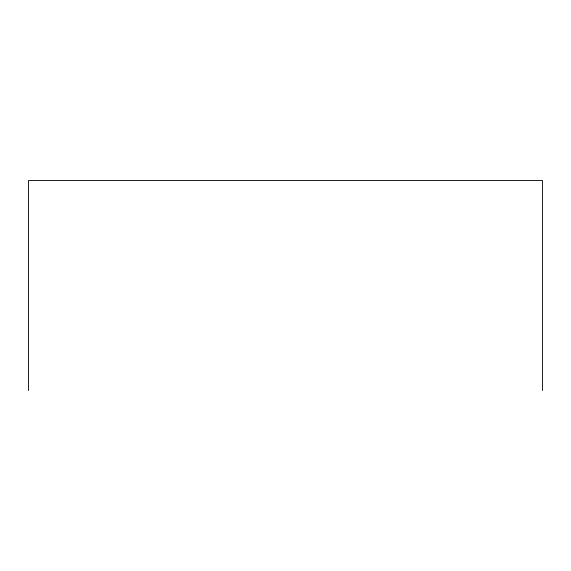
<?xml version="1.0" encoding="UTF-8"?>
<svg xmlns="http://www.w3.org/2000/svg" width="571" height="571" viewBox="0 0 571 571"><rect width="100%" height="100%" fill="white"/><g stroke="black" fill="none" stroke-linecap="round" stroke-linejoin="round"><path stroke-width="0.86" d="M542.45 390.55L542.45 180.45L28.55 180.45L28.55 390.55"/></g></svg>
